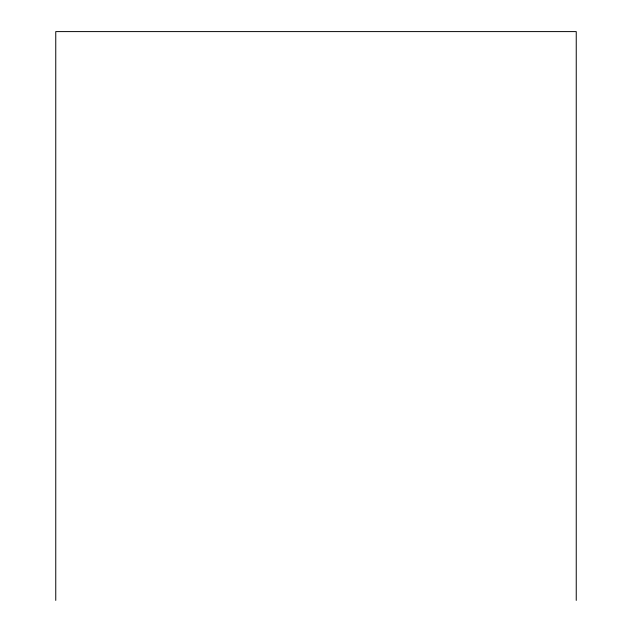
<?xml version="1.0" encoding="UTF-8"?>
<svg xmlns="http://www.w3.org/2000/svg" width="632" height="632" viewBox="0 0 632 632"><rect width="100%" height="100%" fill="white"/><g stroke="black" fill="none" stroke-linecap="round" stroke-linejoin="round"><path stroke-width="0.95" d="M576.242 600.4L576.242 31.6L55.758 31.6L55.758 600.4"/></g></svg>
